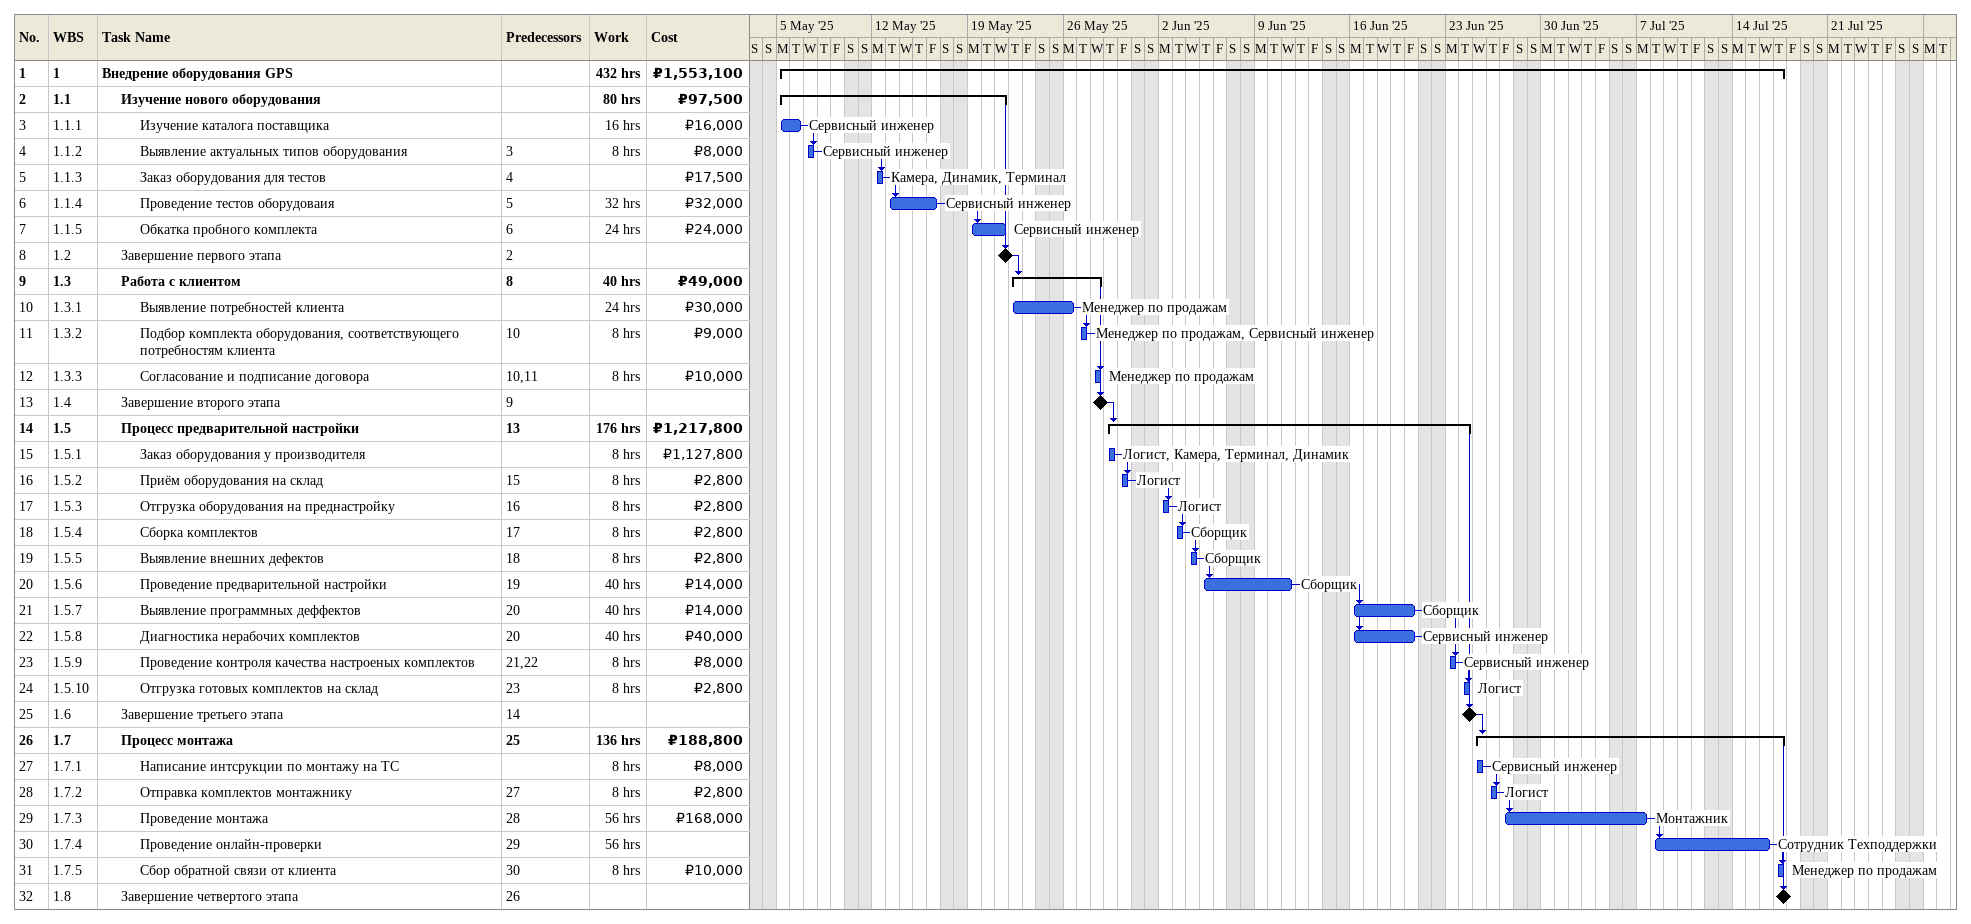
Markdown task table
| ID | WBS | Task | Start | Finish | Predecessors | Resources | Work (h) | Cost (₽) |
|---|---|---|---|---|---|---|---|---|
| 1 | 1 | **Внедрение оборудования GPS** | 2025-05-05 | 2025-07-17 |  |  | 432 | 1553100 |
| 2 | 1.1 | **Изучение нового оборудования** | 2025-05-05 | 2025-05-21 |  |  | 80 | 97500 |
| 3 | 1.1.1 | Изучение каталога поставщика | 2025-05-05 | 2025-05-06 |  | Сервисный инженер | 16 | 16000 |
| 4 | 1.1.2 | Выявление актуальных типов оборудования | 2025-05-07 | 2025-05-07 | 3 | Сервисный инженер | 8 | 8000 |
| 5 | 1.1.3 | Заказ оборудования для тестов | 2025-05-12 | 2025-05-12 | 4 | Камера, Динамик, Терминал |  | 17500 |
| 6 | 1.1.4 | Проведение тестов оборудоваия | 2025-05-13 | 2025-05-16 | 5 | Сервисный инженер | 32 | 32000 |
| 7 | 1.1.5 | Обкатка пробного комплекта | 2025-05-19 | 2025-05-21 | 6 | Сервисный инженер | 24 | 24000 |
| 8 | 1.2 | Завершение первого этапа (milestone) | 2025-05-21 | 2025-05-21 | 2 |  |  |  |
| 9 | 1.3 | **Работа с клиентом** | 2025-05-22 | 2025-05-28 | 8 |  | 40 | 49000 |
| 10 | 1.3.1 | Выявление потребностей клиента | 2025-05-22 | 2025-05-26 |  | Менеджер по продажам | 24 | 30000 |
| 11 | 1.3.2 | Подбор комплекта оборудования, соответствующего потребностям клиента | 2025-05-27 | 2025-05-27 | 10 | Менеджер по продажам, Сервисный инженер | 8 | 9000 |
| 12 | 1.3.3 | Согласование и подписание договора | 2025-05-28 | 2025-05-28 | 10, 11 | Менеджер по продажам | 8 | 10000 |
| 13 | 1.4 | Завершение второго этапа (milestone) | 2025-05-28 | 2025-05-28 | 9 |  |  |  |
| 14 | 1.5 | **Процесс предварительной настройки** | 2025-05-29 | 2025-06-24 | 13 |  | 176 | 1217800 |
| 15 | 1.5.1 | Заказ оборудования у производителя | 2025-05-29 | 2025-05-29 |  | Логист, Камера, Терминал, Динамик | 8 | 1127800 |
| 16 | 1.5.2 | Приём оборудования на склад | 2025-05-30 | 2025-05-30 | 15 | Логист | 8 | 2800 |
| 17 | 1.5.3 | Отгрузка оборудования на преднастройку | 2025-06-02 | 2025-06-02 | 16 | Логист | 8 | 2800 |
| 18 | 1.5.4 | Сборка комплектов | 2025-06-03 | 2025-06-03 | 17 | Сборщик | 8 | 2800 |
| 19 | 1.5.5 | Выявление внешних дефектов | 2025-06-04 | 2025-06-04 | 18 | Сборщик | 8 | 2800 |
| 20 | 1.5.6 | Проведение предварительной настройки | 2025-06-05 | 2025-06-11 | 19 | Сборщик | 40 | 14000 |
| 21 | 1.5.7 | Выявление программных деффектов | 2025-06-16 | 2025-06-20 | 20 | Сборщик | 40 | 14000 |
| 22 | 1.5.8 | Диагностика нерабочих комплектов | 2025-06-16 | 2025-06-20 | 20 | Сервисный инженер | 40 | 40000 |
| 23 | 1.5.9 | Проведение контроля качества настроеных комплектов | 2025-06-23 | 2025-06-23 | 21, 22 | Сервисный инженер | 8 | 8000 |
| 24 | 1.5.10 | Отгрузка готовых комплектов на склад | 2025-06-24 | 2025-06-24 | 23 | Логист | 8 | 2800 |
| 25 | 1.6 | Завершение третьего этапа (milestone) | 2025-06-24 | 2025-06-24 | 14 |  |  |  |
| 26 | 1.7 | **Процесс монтажа** | 2025-06-25 | 2025-07-17 | 25 |  | 136 | 188800 |
| 27 | 1.7.1 | Написание интсрукции по монтажу на ТС | 2025-06-25 | 2025-06-25 |  | Сервисный инженер | 8 | 8000 |
| 28 | 1.7.2 | Отправка комплектов монтажнику | 2025-06-26 | 2025-06-26 | 27 | Логист | 8 | 2800 |
| 29 | 1.7.3 | Проведение монтажа | 2025-06-27 | 2025-07-07 | 28 | Монтажник | 56 | 168000 |
| 30 | 1.7.4 | Проведение онлайн-проверки | 2025-07-08 | 2025-07-16 | 29 | Сотрудник Техподдержки | 56 |  |
| 31 | 1.7.5 | Сбор обратной связи от клиента | 2025-07-17 | 2025-07-17 | 30 | Менеджер по продажам | 8 | 10000 |
| 32 | 1.8 | Завершение четвертого этапа (milestone) | 2025-07-17 | 2025-07-17 | 26 |  |  |  |
